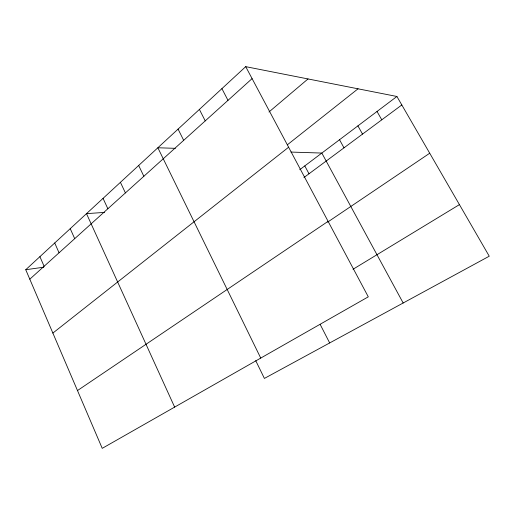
<?xml version="1.0" encoding="UTF-8"?>
<svg xmlns="http://www.w3.org/2000/svg" width="515" height="515" viewBox="0 0 515 515"><rect width="100%" height="100%" fill="white"/><g stroke="black" fill="none" stroke-linecap="round" stroke-linejoin="round"><path stroke-width="0.77" d="M245.719 66.654L368.289 296.833L102.228 448.346L25.75 269.731L245.719 66.654L396.917 96.479L489.25 256.206L264.395 378.428L255.73 360.642M29.799 279.188L252.086 78.615M268.972 111.993L308.015 78.943M287.351 144.799L358.034 88.805M52.871 333.076L288.625 147.226M299.743 169.712L396.917 96.479M303.914 177.559L401.822 104.957M77.482 390.557L328.094 221.341M327.63 222.113L429.722 153.225M353.007 269.274L459.431 204.622M25.75 269.731L43.749 267.195M104.532 212.392L86.501 213.648L174.643 407.108M175.37 148.333L157.86 147.766L260.738 358.08M290.924 152.067L321.836 153.064L403.168 303M377.025 111.465L381.776 119.821M357.912 125.872L362.515 134.106M339.527 139.732L343.994 147.837M304.796 165.907L309.006 173.787M221.907 88.644L227.997 100.348M320.221 324.521L329.671 342.951M199.389 109.425L205.234 120.896M178.074 129.104L183.681 140.344M138.67 165.482L143.852 176.278M120.42 182.329L125.415 192.919M103.052 198.365L107.86 208.755M70.233 228.666L74.714 238.664M54.725 242.983L59.051 252.794M39.913 256.663L44.097 266.294"/></g></svg>
